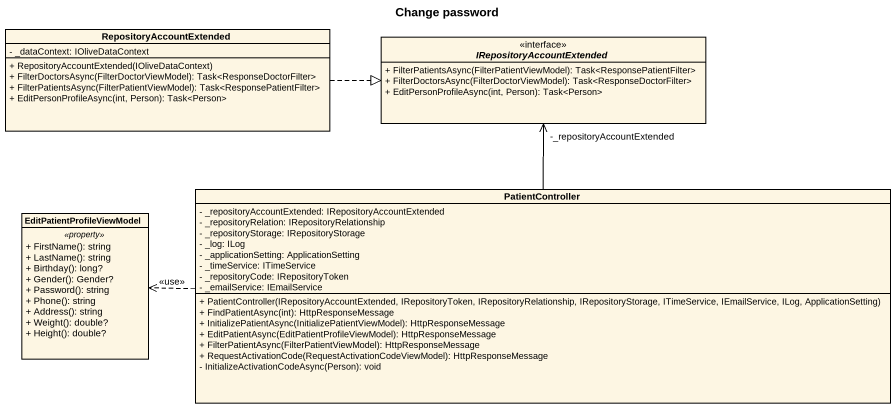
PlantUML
@startuml
title Change password
hide circle
hide empty members
skinparam classAttributeIconSize 0
class RepositoryAccountExtended {
  - _dataContext: IOliveDataContext
  + RepositoryAccountExtended(IOliveDataContext)
  + FilterDoctorsAsync(FilterDoctorViewModel): Task<ResponseDoctorFilter>
  + FilterPatientsAsync(FilterPatientViewModel): Task<ResponsePatientFilter>
  + EditPersonProfileAsync(int, Person): Task<Person>
}
interface IRepositoryAccountExtended {
  + FilterPatientsAsync(FilterPatientViewModel): Task<ResponsePatientFilter>
  + FilterDoctorsAsync(FilterDoctorViewModel): Task<ResponseDoctorFilter>
  + EditPersonProfileAsync(int, Person): Task<Person>
}
class PatientController {
  - _repositoryAccountExtended: IRepositoryAccountExtended
  - _repositoryRelation: IRepositoryRelationship
  - _repositoryStorage: IRepositoryStorage
  - _log: ILog
  - _applicationSetting: ApplicationSetting
  - _timeService: ITimeService
  - _repositoryCode: IRepositoryToken
  - _emailService: IEmailService
  + PatientController(IRepositoryAccountExtended, IRepositoryToken, IRepositoryRelationship, IRepositoryStorage, ITimeService, IEmailService, ILog, ApplicationSetting)
  + FindPatientAsync(int): HttpResponseMessage
  + InitializePatientAsync(InitializePatientViewModel): HttpResponseMessage
  + EditPatientAsync(EditPatientProfileViewModel): HttpResponseMessage
  + FilterPatientAsync(FilterPatientViewModel): HttpResponseMessage
  + RequestActivationCode(RequestActivationCodeViewModel): HttpResponseMessage
  - InitializeActivationCodeAsync(Person): void
}
class EditPatientProfileViewModel {
  .. <<property>> ..
  + FirstName(): string
  + LastName(): string
  + Birthday(): long?
  + Gender(): Gender?
  + Password(): string
  + Phone(): string
  + Address(): string
  + Weight(): double?
  + Height(): double?
}
RepositoryAccountExtended .right.|> IRepositoryAccountExtended
PatientController -up-> "-_repositoryAccountExtended" IRepositoryAccountExtended
PatientController .left.> EditPatientProfileViewModel : <<use>>
@enduml
